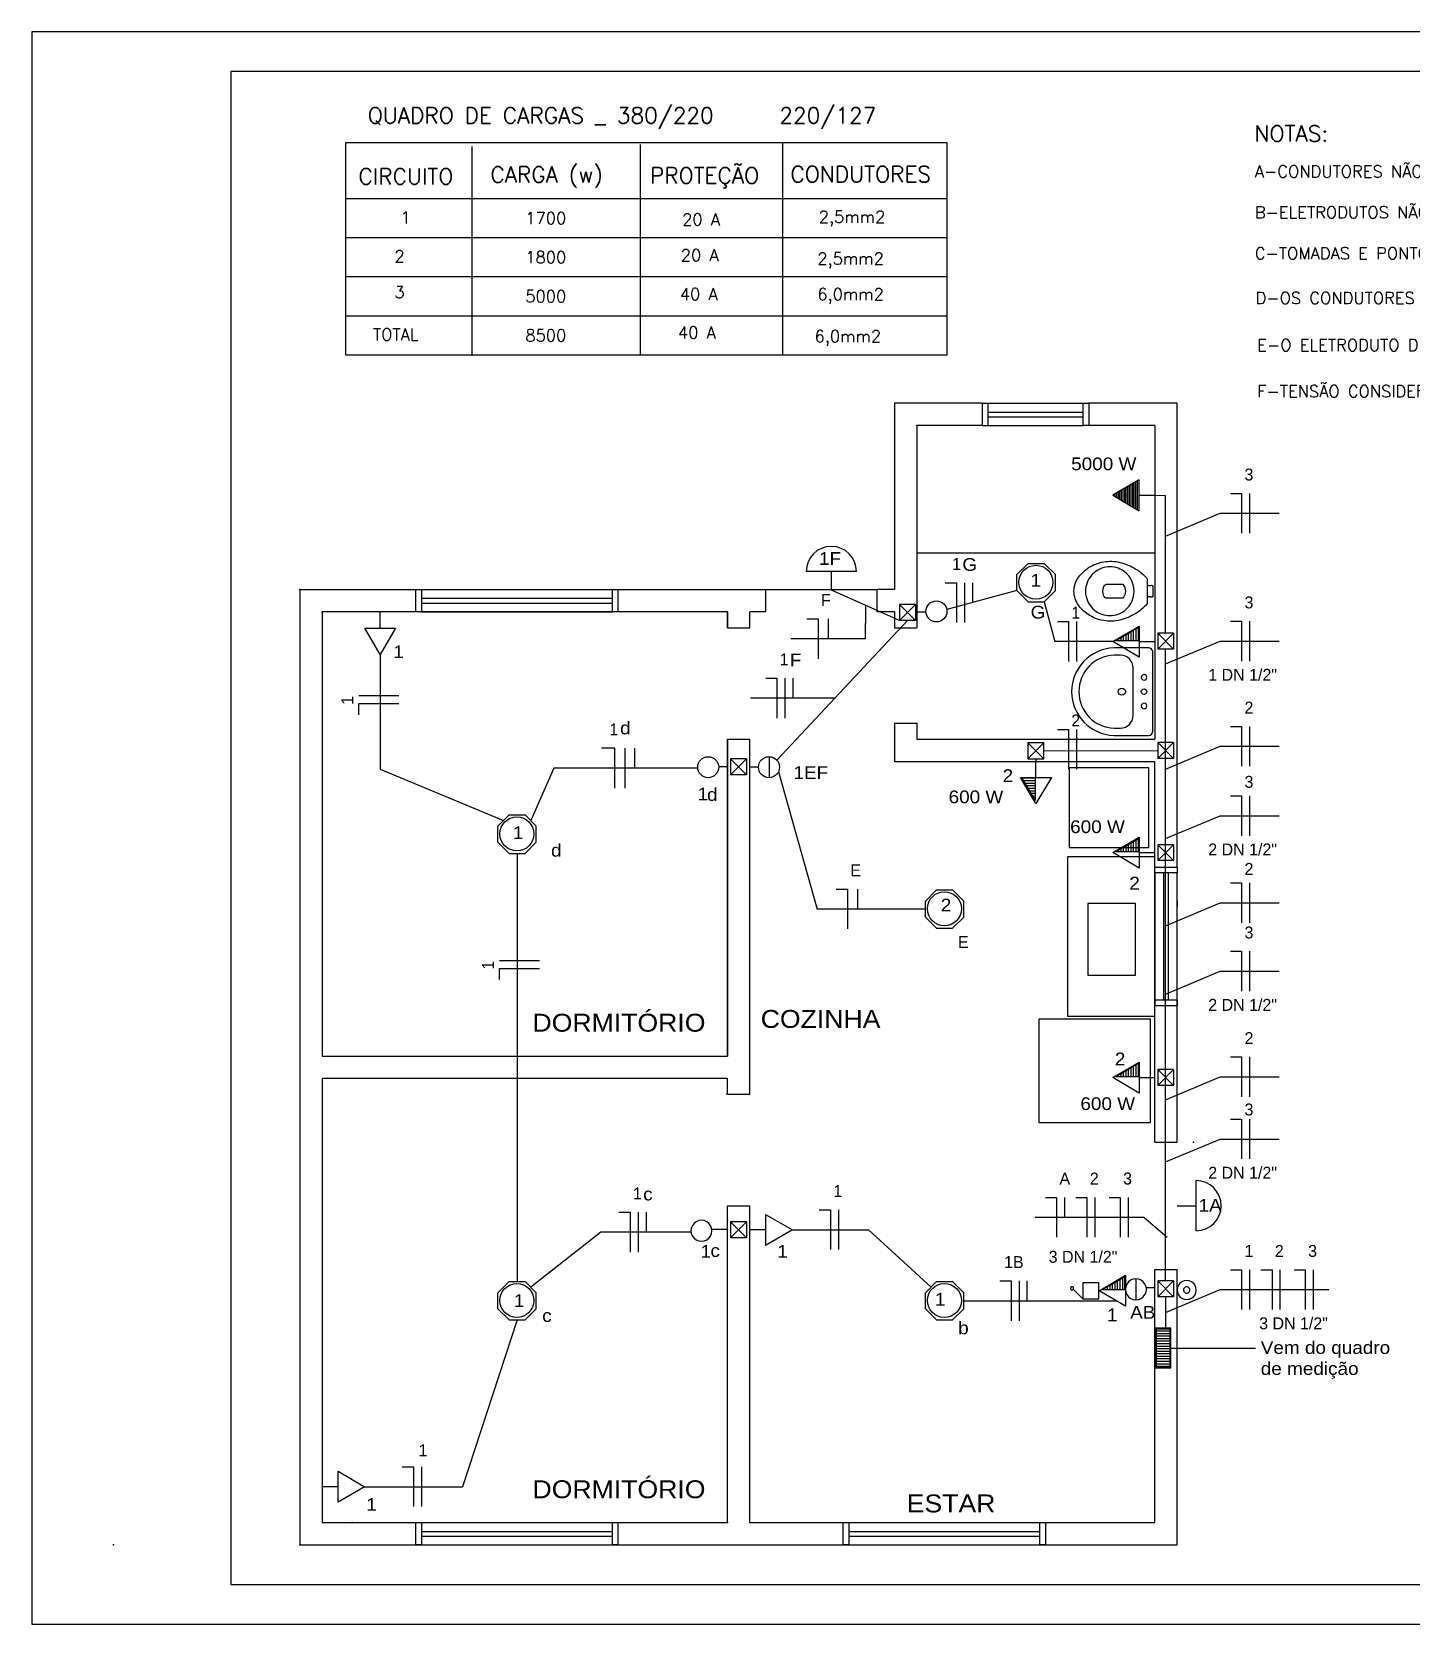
# Model space of a CAD drawing. Extents: x -6702 to 814, y 5971 to 8281.
# Drawn here: x -5130 to -4263, y 5992 to 6992 of the extents above; entities that cross this region are included whole.
import ezdxf

# ---------------------------------------------------------------- set-up
doc = ezdxf.new("R2010")
doc.units = 0
doc.header["$LTSCALE"] = 30
doc.header["$MEASUREMENT"] = 0
doc.linetypes.add('ACAD_ISO03W100', pattern=[30, 12, -18])
doc.linetypes.add('TRACEJAD', pattern=[1, 0.3, -0.4, 0.3])
doc.layers.get('0').update_dxf_attribs({"color": 1, "linetype": 'CONTINUOUS'})
doc.layers.get('DEFPOINTS').update_dxf_attribs({"linetype": 'CONTINUOUS'})
for name, color, linetype in [('ABERTURAS', 1, 'CONTINUOUS'), ('BEIRAL', 7, 'TRACEJAD'), ('COTA', 1, 'CONTINUOUS'), ('ELET', 2, 'CONTINUOUS'), ('ELET_1', 2, 'CONTINUOUS'), ('EQUIP', 7, 'CONTINUOUS'), ('EQUIP_I', 1, 'CONTINUOUS'), ('ESQUADRIA', 2, 'CONTINUOUS'), ('FOLHA', 7, 'CONTINUOUS'), ('HID3', 2, 'CONTINUOUS'), ('LINVISTA', 13, 'CONTINUOUS'), ('PAREDES', 3, 'CONTINUOUS'), ('REDEELETRICA', 1, 'CONTINUOUS'), ('REG60-100', 1, 'CONTINUOUS'), ('TEXTOS', 2, 'CONTINUOUS'), ('UNIDADE', 4, 'CONTINUOUS')]:
    doc.layers.add(name, color=color, linetype=linetype)
doc.styles.add('REGUA80', font='simplex.shx')
doc.styles.add('ROMAN', font='ROMAN')

# ---------------------------------------------------------------- blocks, each defined once
blk = doc.blocks.new('SAL60CS2')
at = {"layer": 'EQUIP', "color": 0, "linetype": 'ByBlock'}
blk.add_lwpolyline([(-27.5, -24.45), (-27.5, -2.6, -0.369445), (-24.9, 0), (0, 0), (24.9, 0, -0.369445), (27.5, -2.6), (27.5, -24.45, -0.40213), (0, -51, -0.40213)], format="xyb", close=True, dxfattribs=at)
at = {"layer": 'EQUIP_I'}
for points in [[(0, -3.75, 1), (0, -7.25, 1)], [(0, -12.4), (14.9, -12.4, -0.410423), (23, -20.29), (23, -24.36, -0.401806), (0, -46.4, -0.401806), (-23, -24.36), (-23, -20.29, -0.410423), (-14.9, -12.4)], [(0, -21.75, 1), (0, -17.25, 1)]]:
    blk.add_lwpolyline(points, format="xyb", close=True, dxfattribs=at)
for centre in [(-9, -5.5), (9, -5.5)]:
    blk.add_circle(centre, 1.75, dxfattribs=at)
blk = doc.blocks.new('SAP7S__2')
at = {"layer": 'EQUIP', "color": 0, "linetype": 'ByBlock'}
blk.add_lwpolyline([(-4.36, -13), (-6.93, -13), (-7.45, -13, 0.207706), (-8.2, -13.3, 0.059368), (-13.2, -19, 0.082654), (-17.8, -29, 0.104255), (-18.65, -39, 0.107708), (-15.25, -49, 0.088187), (-9, -56, 0.163426), (0, -59, 0.163426), (9, -56, 0.088187), (15.25, -49, 0.107708), (18.65, -39, 0.104255), (17.8, -29, 0.082654), (13.2, -19, 0.059368), (8.2, -13.3, 0.207706), (7.45, -13), (6.93, -13), (4.36, -13, -0.380199), (3.6, -12.2), (3.6, -11.1, -0.087349), (3.7, -10.7, 0.172037), (3.7, -9.83, 0.102747), (3.57, -9.63, 0.167994), (3.15, -9.5), (0, -9.5), (-3.15, -9.5, 0.167994), (-3.57, -9.63, 0.102747), (-3.7, -9.83, 0.172037), (-3.7, -10.7, -0.087349), (-3.6, -11.1), (-3.6, -12.2, -0.380199)], format="xyb", close=True, dxfattribs=at)
at = {"layer": 'EQUIP_I'}
blk.add_line((4.36, -13), (-4.36, -13), dxfattribs=at)
for points in [[(0, -21.2, -0.268395), (13.35, -29, -0.179674), (15.1, -39, -0.170707), (10, -48.05, -0.179561), (0, -51.75, -0.179561), (-10, -48.05, -0.170707), (-15.1, -39, -0.179674), (-13.35, -29, -0.268395)], [(-3, -40.25, 0.183333), (3, -40.25, 0.302776), (4.45, -38), (4.45, -28.4, 0.370787), (-4.45, -28.4), (-4.45, -38, 0.302776)]]:
    blk.add_lwpolyline(points, format="xyb", close=True, dxfattribs=at)
blk = doc.blocks.new('A$C375544F6')
at = {"layer": 'ELET', "linetype": 'Continuous', "ltscale": 2.214567}
for p, q in [((0, 9.7), (16.51, 19.4)), ((16.08, 18.44), (1.96, 10.16)), ((16.08, 10.16), (1.96, 10.16)), ((3.38, 10.99), (3.38, 10.16)), ((4.97, 11.92), (4.97, 10.16)), ((6.56, 12.85), (6.56, 10.16)), ((8.14, 13.78), (8.14, 10.16)), ((9.73, 14.71), (9.73, 10.16)), ((11.32, 15.65), (11.32, 10.16)), ((12.91, 16.58), (12.91, 10.16)), ((14.49, 17.51), (14.49, 10.16)), ((15.84, 10.16), (15.84, 10.16)), ((16.08, 10.16), (16.08, 18.44)), ((16.51, 19.4), (16.51, 0)), ((16.51, 0), (0, 9.7))]:
    blk.add_line(p, q, dxfattribs=at)
at = {"layer": 'ELET', "linetype": 'Continuous', "ltscale": 3.937008}
blk.add_line((16.51, 9.7), (26.51, 9.7), dxfattribs=at)
blk = doc.blocks.new('A$C7BC758F0')
at = {"layer": 'ELET', "linetype": 'Continuous', "ltscale": 2.214567}
for p, q in [((0, 9.7), (16.51, 19.4)), ((16.51, 19.4), (16.51, 0)), ((16.51, 0), (0, 9.7))]:
    blk.add_line(p, q, dxfattribs=at)
at = {"layer": 'ELET', "linetype": 'Continuous', "ltscale": 3.937008}
blk.add_line((16.51, 9.7), (26.51, 9.7), dxfattribs=at)

msp = doc.modelspace()

# ---------------------------------------------------------------- linework, layer by layer
at = {"linetype": 'ByBlock', "ltscale": 2}
for p in [(-4961.285, 6641.789), (-4961.285, 6641.789), (-4947.285, 6627.789), (-4947.285, 6627.789), (-4928.593, 6055.789), (-4692.785, 6055.789), (-4678.785, 6055.789), (-5078.346, 6041.789), (-4961.285, 6041.789), (-4961.285, 6041.789)]:
    msp.add_point(p, dxfattribs=at)
at = {"layer": 'ABERTURAS', "ltscale": 2}
msp.add_line((-4692.785, 6324.789), (-4693.585, 6324.789), dxfattribs=at)
at = {"layer": 'BEIRAL', "color": 1, "linetype": 'ACAD_ISO03W100', "ltscale": 2}
for p in [(-4573.774, 6744.789), (-4400.136, 6294.789)]:
    msp.add_point(p, dxfattribs=at)
at = {"layer": 'COTA', "ltscale": 2}
for p, q in [((-4410.285, 6666.539, -52.379), (-4410.285, 6726.538, -52.379)), ((-4885.034, 6055.789), (-4765.036, 6055.789)), ((-4616.534, 6055.789), (-4496.536, 6055.789))]:
    msp.add_line(p, q, dxfattribs=at)
at = {"layer": 'COTA', "linetype": 'ByBlock', "ltscale": 2}
for p, q in [((-4410.285, 6446.29, -59.999), (-4410.285, 6442.79, -59.999)), ((-4410.285, 6383.79, -59.999), (-4410.285, 6380.29, -59.999))]:
    msp.add_line(p, q, dxfattribs=at)
at = {"layer": 'DEFPOINTS', "color": 0, "linetype": 'ByBlock', "ltscale": 2}
for p in [(-4410.285, 6758.789), (-4424.285, 6744.789), (-4424.285, 6744.789), (-4587.774, 6641.789), (-4410.285, 6641.789), (-4692.785, 6627.789), (-4692.785, 6627.789), (-4678.785, 6627.789), (-4678.785, 6627.789), (-4587.774, 6627.789), (-4556.178, 6626.798), (-4424.285, 6547.789), (-4424.285, 6547.789), (-4424.285, 6533.789), (-4424.285, 6533.789), (-4947.285, 6348.789), (-4938.175, 6348.789), (-4928.986, 6348.789), (-4424.285, 6348.789), (-4424.285, 6348.789), (-4947.285, 6334.789), (-4938.175, 6334.789), (-4398.72, 6160.346), (-4398.72, 6160.346), (-4424.285, 6055.789), (-4424.285, 6055.789), (-4410.285, 6041.789), (-4410.285, 6041.789)]:
    msp.add_point(p, dxfattribs=at)
at = {"layer": 'ELET', "linetype": 'Continuous', "ltscale": 2.214567}
for p, q in [((-4434.285, 6710.642), (-4450.791, 6700.942)), ((-4435.285, 6691.83), (-4435.285, 6710.054)), ((-4434.285, 6691.242), (-4434.285, 6710.642)), ((-4450.791, 6700.942), (-4434.285, 6691.242)), ((-4450.285, 6700.644), (-4450.285, 6701.24)), ((-4449.285, 6700.057), (-4449.285, 6701.827)), ((-4448.285, 6699.469), (-4448.285, 6702.415)), ((-4447.285, 6698.882), (-4447.285, 6703.003)), ((-4446.285, 6698.294), (-4446.285, 6703.59)), ((-4445.285, 6697.706), (-4445.285, 6704.178)), ((-4444.285, 6697.119), (-4444.285, 6704.765)), ((-4443.285, 6696.531), (-4443.285, 6705.353)), ((-4442.285, 6695.943), (-4442.285, 6705.941)), ((-4441.285, 6695.356), (-4441.285, 6706.528)), ((-4440.285, 6694.768), (-4440.285, 6707.116)), ((-4439.285, 6694.18), (-4439.285, 6707.704)), ((-4438.285, 6693.593), (-4438.285, 6708.291)), ((-4437.285, 6693.005), (-4437.285, 6708.879)), ((-4436.285, 6692.417), (-4436.285, 6709.467)), ((-4668.98, 6249.313), (-4652.031, 6239.7)), ((-4668.98, 6249.313), (-4668.83, 6229.828)), ((-4652.031, 6239.7), (-4668.83, 6229.828)), ((-4459.256, 6201.44, -357), (-4442.749, 6211.14, -357)), ((-4443.174, 6210.18, -357), (-4457.292, 6201.897, -357)), ((-4443.174, 6201.897, -357), (-4443.174, 6210.18, -357)), ((-4442.749, 6211.14, -357), (-4442.749, 6191.74, -357)), ((-4442.749, 6191.74, -357), (-4459.256, 6201.44, -357)), ((-4443.174, 6201.897, -357), (-4457.292, 6201.897, -357)), ((-4455.874, 6202.729, -357), (-4455.874, 6201.897, -357)), ((-4454.287, 6203.661, -357), (-4454.287, 6201.897, -357)), ((-4452.699, 6204.592, -357), (-4452.699, 6201.897, -357)), ((-4451.112, 6205.523, -357), (-4451.112, 6201.897, -357)), ((-4449.524, 6206.455, -357), (-4449.524, 6201.897, -357)), ((-4447.937, 6207.386, -357), (-4447.937, 6201.897, -357)), ((-4446.349, 6208.317, -357), (-4446.349, 6201.897, -357)), ((-4444.762, 6209.249, -357), (-4444.762, 6201.897, -357)), ((-4443.416, 6201.896, -357), (-4443.416, 6201.895, -357))]:
    msp.add_line(p, q, dxfattribs=at)
at = {"layer": 'ELET', "linetype": 'Continuous', "ltscale": 3.937008}
for p, q in [((-4434.285, 6700.942), (-4424.285, 6700.942)), ((-4376.83, 6702.147, -85), (-4369.83, 6702.147, -85)), ((-4369.83, 6702.147, -85), (-4369.83, 6677.147, -85)), ((-4364.83, 6702.147, -85), (-4364.83, 6677.147, -85)), ((-4555.975, 6646.048), (-4548.975, 6646.048)), ((-4548.975, 6646.048), (-4548.975, 6621.048)), ((-4543.975, 6646.048), (-4543.975, 6621.048)), ((-4538.975, 6646.048), (-4538.975, 6633.548)), ((-4574.632, 6632.326), (-4584.632, 6632.326)), ((-4574.632, 6632.326), (-4584.632, 6622.326)), ((-4584.632, 6632.326), (-4574.632, 6622.326)), ((-4584.632, 6632.326), (-4584.632, 6622.326)), ((-4574.632, 6632.326), (-4574.632, 6622.326)), ((-4642.866, 6623.293), (-4635.867, 6623.293)), ((-4635.867, 6623.293), (-4635.867, 6598.293)), ((-4629.556, 6623.293), (-4629.556, 6610.793)), ((-4574.632, 6622.326), (-4584.632, 6622.326)), ((-4573.774, 6627.789), (-4568.118, 6627.789)), ((-4485.574, 6621.585), (-4478.574, 6621.585)), ((-4478.574, 6621.585), (-4478.574, 6596.585)), ((-4473.574, 6621.585), (-4473.574, 6596.585)), ((-4376.83, 6621.858, -85), (-4369.83, 6621.858, -85)), ((-4369.83, 6621.858, -85), (-4369.83, 6596.858, -85)), ((-4364.83, 6621.858, -85), (-4364.83, 6596.858, -85)), ((-4422.584, 6614.272, -170), (-4412.584, 6604.272, -170)), ((-4412.584, 6614.272, -170), (-4422.584, 6604.272, -170)), ((-4422.584, 6614.272, -170), (-4422.584, 6604.272, -170)), ((-4412.584, 6614.272, -170), (-4422.584, 6614.272, -170)), ((-4412.584, 6614.272, -170), (-4412.584, 6604.272, -170)), ((-4412.584, 6604.272, -170), (-4422.584, 6604.272, -170)), ((-4668.775, 6586.073), (-4661.775, 6586.073)), ((-4661.775, 6586.073), (-4661.775, 6561.073)), ((-4656.775, 6586.073), (-4656.775, 6561.073)), ((-4651.775, 6586.073), (-4651.775, 6573.573)), ((-4924.289, 6575.123), (-4899.289, 6575.123)), ((-4924.289, 6563.123), (-4924.289, 6570.123)), ((-4924.289, 6570.123), (-4899.289, 6570.123)), ((-4485.574, 6553.891), (-4478.574, 6553.891)), ((-4478.574, 6553.891), (-4478.574, 6528.891)), ((-4473.574, 6553.891), (-4473.574, 6528.891)), ((-4376.83, 6555.801, -85), (-4369.83, 6555.801, -85)), ((-4369.83, 6555.801, -85), (-4369.83, 6530.801, -85)), ((-4364.83, 6555.801, -85), (-4364.83, 6530.801, -85)), ((-4763.77, 6542.089), (-4771.861, 6542.089)), ((-4763.77, 6542.089), (-4763.77, 6517.089)), ((-4757.165, 6542.089), (-4757.165, 6517.089)), ((-4751.149, 6542.089), (-4751.149, 6529.589)), ((-4504.029, 6545.536), (-4494.029, 6535.536)), ((-4494.029, 6545.536), (-4504.029, 6535.536)), ((-4494.029, 6545.536), (-4504.029, 6545.536)), ((-4504.029, 6545.536), (-4504.029, 6535.536)), ((-4494.029, 6535.536), (-4494.029, 6545.536)), ((-4422.584, 6545.747, -170), (-4412.584, 6535.747, -170)), ((-4412.584, 6545.747, -170), (-4422.584, 6535.747, -170)), ((-4422.584, 6545.747, -170), (-4422.584, 6535.747, -170)), ((-4412.584, 6545.747, -170), (-4422.584, 6545.747, -170)), ((-4412.584, 6545.747, -170), (-4412.584, 6535.747, -170)), ((-4692.632, 6530.443), (-4698.287, 6530.443)), ((-4690.892, 6535.345), (-4680.892, 6525.345)), ((-4680.892, 6535.345), (-4690.892, 6525.345)), ((-4680.892, 6535.345), (-4690.892, 6535.345)), ((-4690.892, 6535.345), (-4690.892, 6525.345)), ((-4680.892, 6535.345), (-4680.892, 6525.345)), ((-4678.939, 6530.443), (-4673.283, 6530.443)), ((-4666.688, 6536.789), (-4666.688, 6523.589)), ((-4504.029, 6535.536), (-4494.029, 6535.536)), ((-4412.584, 6535.747, -170), (-4422.584, 6535.747, -170)), ((-4680.892, 6525.345), (-4690.892, 6525.345)), ((-4376.83, 6512.176, -85), (-4369.83, 6512.176, -85)), ((-4369.83, 6512.176, -85), (-4369.83, 6487.176, -85)), ((-4364.83, 6512.176, -85), (-4364.83, 6487.176, -85)), ((-4422.584, 6481.491, -170), (-4412.584, 6471.491, -170)), ((-4412.584, 6481.491, -170), (-4422.584, 6471.491, -170)), ((-4422.584, 6481.491, -170), (-4422.584, 6471.491, -170)), ((-4412.584, 6481.491, -170), (-4422.584, 6481.491, -170)), ((-4412.584, 6481.491, -170), (-4412.584, 6471.491, -170)), ((-4412.584, 6471.491, -170), (-4422.584, 6471.491, -170)), ((-4624.482, 6453.6), (-4617.482, 6453.6)), ((-4617.482, 6453.6), (-4617.482, 6428.6)), ((-4611.171, 6453.6), (-4611.171, 6441.1)), ((-4376.83, 6457.483, -85), (-4369.83, 6457.483, -85)), ((-4369.83, 6457.483, -85), (-4369.83, 6432.483, -85)), ((-4364.83, 6457.483, -85), (-4364.83, 6432.483, -85)), ((-4376.83, 6414.575, -85), (-4369.83, 6414.575, -85)), ((-4369.83, 6414.575, -85), (-4369.83, 6389.575, -85)), ((-4364.83, 6414.575, -85), (-4364.83, 6389.575, -85)), ((-4835.926, 6408.771), (-4810.926, 6408.771)), ((-4835.926, 6396.771), (-4835.926, 6403.771)), ((-4835.926, 6403.771), (-4810.926, 6403.771)), ((-4422.584, 6340.321, -170), (-4412.584, 6330.321, -170)), ((-4412.584, 6340.321, -170), (-4422.584, 6330.321, -170)), ((-4422.584, 6340.321, -170), (-4422.584, 6330.321, -170)), ((-4412.584, 6340.321, -170), (-4422.584, 6340.321, -170)), ((-4412.584, 6340.321, -170), (-4412.584, 6330.321, -170)), ((-4376.83, 6348.217, -85), (-4369.83, 6348.217, -85)), ((-4369.83, 6348.217, -85), (-4369.83, 6323.217, -85)), ((-4364.83, 6348.217, -85), (-4364.83, 6323.217, -85)), ((-4412.584, 6330.321, -170), (-4422.584, 6330.321, -170)), ((-4376.83, 6309.156, -85), (-4369.83, 6309.156, -85)), ((-4369.83, 6309.156, -85), (-4369.83, 6284.156, -85)), ((-4364.83, 6309.156, -85), (-4364.83, 6284.156, -85)), ((-4493.05, 6260.043), (-4486.05, 6260.043)), ((-4486.05, 6260.043), (-4486.05, 6235.043)), ((-4481.05, 6260.043), (-4481.05, 6247.543)), ((-4473.987, 6260.043), (-4466.988, 6260.043)), ((-4466.988, 6260.043), (-4466.988, 6235.043)), ((-4461.988, 6260.043), (-4461.988, 6235.043)), ((-4453.08, 6260.043), (-4446.08, 6260.043)), ((-4446.08, 6260.043), (-4446.08, 6235.043)), ((-4441.08, 6260.043), (-4441.08, 6235.043)), ((-4760.931, 6250.674), (-4753.931, 6250.674)), ((-4753.931, 6250.674), (-4753.931, 6225.674)), ((-4748.931, 6250.674), (-4748.931, 6225.674)), ((-4743.931, 6250.674), (-4743.931, 6238.174)), ((-4635.088, 6252.2), (-4628.088, 6252.2)), ((-4628.088, 6252.2), (-4628.088, 6227.2)), ((-4623.088, 6252.2), (-4623.088, 6227.2)), ((-4690.887, 6244.663), (-4680.887, 6234.663)), ((-4680.887, 6244.663), (-4690.887, 6234.663)), ((-4680.887, 6244.663), (-4690.887, 6244.663)), ((-4690.887, 6244.663), (-4690.887, 6234.663)), ((-4680.887, 6244.663), (-4680.887, 6234.663)), ((-4692.632, 6239.882), (-4702.632, 6239.882)), ((-4680.887, 6234.663), (-4690.887, 6234.663)), ((-4668.905, 6239.57), (-4678.905, 6239.57)), ((-4376.83, 6214.575), (-4369.83, 6214.575)), ((-4369.83, 6214.575), (-4369.83, 6189.575)), ((-4364.83, 6214.575), (-4364.83, 6189.575)), ((-4357.767, 6214.575), (-4350.768, 6214.575)), ((-4350.768, 6214.575), (-4350.768, 6189.575)), ((-4345.768, 6214.575), (-4345.768, 6189.575)), ((-4336.86, 6214.575), (-4329.86, 6214.575)), ((-4329.86, 6214.575), (-4329.86, 6189.575)), ((-4324.86, 6214.575), (-4324.86, 6189.575)), ((-4521.665, 6207.6), (-4514.665, 6207.6)), ((-4514.665, 6207.6), (-4514.665, 6182.6)), ((-4509.665, 6207.6), (-4509.665, 6182.6)), ((-4504.665, 6207.6), (-4504.665, 6195.1)), ((-4477.317, 6203.157, -357), (-4477.351, 6202.898, -357)), ((-4477.351, 6202.898, -357), (-4477.317, 6202.639, -357)), ((-4477.217, 6203.398, -357), (-4477.317, 6203.157, -357)), ((-4477.317, 6202.639, -357), (-4477.217, 6202.398, -357)), ((-4477.058, 6203.605, -357), (-4477.217, 6203.398, -357)), ((-4477.217, 6202.398, -357), (-4477.058, 6202.191, -357)), ((-4476.851, 6203.764, -357), (-4477.058, 6203.605, -357)), ((-4477.058, 6202.191, -357), (-4476.851, 6202.032, -357)), ((-4476.61, 6203.864, -357), (-4476.851, 6203.764, -357)), ((-4476.851, 6202.032, -357), (-4476.61, 6201.932, -357)), ((-4476.351, 6203.898, -357), (-4476.61, 6203.864, -357)), ((-4476.61, 6201.932, -357), (-4476.351, 6201.898, -357)), ((-4476.092, 6203.864, -357), (-4476.351, 6203.898, -357)), ((-4476.351, 6201.898, -357), (-4476.092, 6201.932, -357)), ((-4475.851, 6203.764, -357), (-4476.092, 6203.864, -357)), ((-4476.092, 6201.932, -357), (-4475.851, 6202.032, -357)), ((-4475.644, 6203.605, -357), (-4475.851, 6203.764, -357)), ((-4475.851, 6202.032, -357), (-4475.644, 6202.191, -357)), ((-4469.675, 6196.347, -357), (-4475.676, 6202.348, -357)), ((-4475.485, 6203.398, -357), (-4475.644, 6203.605, -357)), ((-4475.644, 6202.191, -357), (-4475.485, 6202.398, -357)), ((-4475.385, 6203.157, -357), (-4475.485, 6203.398, -357)), ((-4475.485, 6202.398, -357), (-4475.385, 6202.639, -357)), ((-4475.351, 6202.898, -357), (-4475.385, 6203.157, -357)), ((-4475.385, 6202.639, -357), (-4475.351, 6202.898, -357)), ((-4459.624, 6206.31, -357), (-4469.624, 6206.31, -357)), ((-4469.624, 6206.31, -357), (-4469.624, 6196.31, -357)), ((-4459.624, 6196.31, -357), (-4459.624, 6206.31, -357)), ((-4436.262, 6208.894, -357), (-4436.262, 6195.694, -357)), ((-4424.285, 6203.148, -357), (-4429.775, 6203.148, -357)), ((-4412.584, 6207.541, -170), (-4422.584, 6207.541, -170)), ((-4422.584, 6207.541, -170), (-4422.584, 6197.541, -170)), ((-4412.584, 6207.541, -170), (-4422.584, 6197.541, -170)), ((-4422.584, 6207.541, -170), (-4412.584, 6197.541, -170)), ((-4412.584, 6207.541, -170), (-4412.584, 6197.541, -170)), ((-4410.128, 6203.408, -170), (-4410.333, 6201.855, -170)), ((-4410.333, 6201.855, -170), (-4410.128, 6200.302, -170)), ((-4409.529, 6204.855, -170), (-4410.128, 6203.408, -170)), ((-4410.128, 6200.302, -170), (-4409.529, 6198.855, -170)), ((-4408.575, 6206.098, -170), (-4409.529, 6204.855, -170)), ((-4407.333, 6207.051, -170), (-4408.575, 6206.098, -170)), ((-4405.886, 6207.651, -170), (-4407.333, 6207.051, -170)), ((-4406.265, 6202.373, -170), (-4406.332, 6201.855, -170)), ((-4406.332, 6201.855, -170), (-4406.265, 6201.338, -170)), ((-4406.064, 6202.855, -170), (-4406.265, 6202.373, -170)), ((-4406.265, 6201.338, -170), (-4406.064, 6200.855, -170)), ((-4405.747, 6203.269, -170), (-4406.064, 6202.855, -170)), ((-4406.064, 6200.855, -170), (-4405.747, 6200.441, -170)), ((-4404.332, 6207.855, -170), (-4405.886, 6207.651, -170)), ((-4405.333, 6203.587, -170), (-4405.747, 6203.269, -170)), ((-4405.747, 6200.441, -170), (-4405.333, 6200.123, -170)), ((-4404.85, 6203.787, -170), (-4405.333, 6203.587, -170)), ((-4405.333, 6200.123, -170), (-4404.85, 6199.923, -170)), ((-4404.332, 6203.855, -170), (-4404.85, 6203.787, -170)), ((-4404.85, 6199.923, -170), (-4404.332, 6199.855, -170)), ((-4402.78, 6207.651, -170), (-4404.332, 6207.855, -170)), ((-4403.815, 6203.787, -170), (-4404.332, 6203.855, -170)), ((-4404.332, 6199.855, -170), (-4403.815, 6199.923, -170)), ((-4403.333, 6203.587, -170), (-4403.815, 6203.787, -170)), ((-4403.815, 6199.923, -170), (-4403.333, 6200.123, -170)), ((-4402.919, 6203.269, -170), (-4403.333, 6203.587, -170)), ((-4403.333, 6200.123, -170), (-4402.919, 6200.441, -170)), ((-4402.601, 6202.855, -170), (-4402.919, 6203.269, -170)), ((-4402.919, 6200.441, -170), (-4402.601, 6200.855, -170)), ((-4401.333, 6207.051, -170), (-4402.78, 6207.651, -170)), ((-4402.401, 6202.373, -170), (-4402.601, 6202.855, -170)), ((-4402.601, 6200.855, -170), (-4402.401, 6201.338, -170)), ((-4402.333, 6201.855, -170), (-4402.401, 6202.373, -170)), ((-4402.401, 6201.338, -170), (-4402.333, 6201.855, -170)), ((-4400.09, 6206.098, -170), (-4401.333, 6207.051, -170)), ((-4399.136, 6204.855, -170), (-4400.09, 6206.098, -170)), ((-4398.537, 6203.408, -170), (-4399.136, 6204.855, -170)), ((-4399.136, 6198.855, -170), (-4398.537, 6200.302, -170)), ((-4398.333, 6201.855, -170), (-4398.537, 6203.408, -170)), ((-4398.537, 6200.302, -170), (-4398.333, 6201.855, -170)), ((-4469.624, 6196.31, -357), (-4459.624, 6196.31, -357)), ((-4412.584, 6197.541, -170), (-4422.584, 6197.541, -170)), ((-4409.529, 6198.855, -170), (-4408.575, 6197.612, -170)), ((-4408.575, 6197.612, -170), (-4407.333, 6196.659, -170)), ((-4407.333, 6196.659, -170), (-4405.886, 6196.06, -170)), ((-4405.886, 6196.06, -170), (-4404.332, 6195.855, -170)), ((-4404.332, 6195.855, -170), (-4402.78, 6196.06, -170)), ((-4402.78, 6196.06, -170), (-4401.333, 6196.659, -170)), ((-4401.333, 6196.659, -170), (-4400.09, 6197.612, -170)), ((-4400.09, 6197.612, -170), (-4399.136, 6198.855, -170)), ((-4424.285, 6177.922), (-4424.285, 6152.922)), ((-4414.285, 6177.922), (-4424.285, 6177.922)), ((-4423.585, 6177.222), (-4423.585, 6153.537)), ((-4414.833, 6177.222), (-4423.585, 6177.222)), ((-4414.833, 6153.537), (-4414.833, 6177.222)), ((-4414.285, 6152.922), (-4414.285, 6177.922)), ((-4424.285, 6152.922), (-4414.285, 6152.922)), ((-4423.585, 6153.537), (-4414.833, 6153.537)), ((-4896.994, 6090.848), (-4889.994, 6090.848)), ((-4889.994, 6090.848), (-4889.994, 6065.848)), ((-4884.994, 6090.848), (-4884.994, 6065.848))]:
    msp.add_line(p, q, dxfattribs=at)
at = {"layer": 'ELET', "linetype": 'Continuous', "ltscale": 39.370079}
for p, q in [((-4611.803, 6653.121), (-4643.28, 6653.121)), ((-4503.899, 6658.171), (-4510.971, 6651.1)), ((-4510.971, 6641.1), (-4510.971, 6651.1)), ((-4503.899, 6658.171), (-4493.899, 6658.171)), ((-4493.899, 6658.171), (-4486.828, 6651.1)), ((-4486.828, 6641.1), (-4486.828, 6651.1)), ((-4503.899, 6634.028), (-4510.971, 6641.1)), ((-4493.899, 6634.028), (-4486.828, 6641.1)), ((-4503.899, 6634.029), (-4493.899, 6634.029)), ((-4829.905, 6500.171), (-4836.976, 6493.1)), ((-4829.905, 6500.171), (-4819.905, 6500.171)), ((-4819.905, 6500.171), (-4812.834, 6493.1)), ((-4836.976, 6483.1), (-4836.976, 6493.1)), ((-4812.834, 6483.1), (-4812.834, 6493.1)), ((-4829.905, 6476.028), (-4836.976, 6483.1)), ((-4819.905, 6476.028), (-4812.834, 6483.1)), ((-4829.905, 6476.029), (-4819.905, 6476.029)), ((-4561.405, 6453.171), (-4568.476, 6446.1)), ((-4561.405, 6453.171), (-4551.405, 6453.171)), ((-4551.405, 6453.171), (-4544.334, 6446.1)), ((-4568.476, 6436.1), (-4568.476, 6446.1)), ((-4544.334, 6436.1), (-4544.334, 6446.1)), ((-4561.405, 6429.028), (-4568.476, 6436.1)), ((-4551.405, 6429.028), (-4544.334, 6436.1)), ((-4561.405, 6429.029), (-4551.405, 6429.029)), ((-4398.434, 6239.05), (-4398.434, 6270.527)), ((-4829.905, 6207.171), (-4836.976, 6200.1)), ((-4836.976, 6190.1), (-4836.976, 6200.1)), ((-4829.905, 6207.171), (-4819.905, 6207.171)), ((-4819.905, 6207.171), (-4812.834, 6200.1)), ((-4812.834, 6190.1), (-4812.834, 6200.1)), ((-4561.405, 6207.171), (-4568.476, 6200.1)), ((-4568.476, 6190.1), (-4568.476, 6200.1)), ((-4561.405, 6207.171), (-4551.405, 6207.171)), ((-4551.405, 6207.171), (-4544.334, 6200.1)), ((-4544.334, 6190.1), (-4544.334, 6200.1)), ((-4829.905, 6183.028), (-4836.976, 6190.1)), ((-4819.905, 6183.028), (-4812.834, 6190.1)), ((-4561.405, 6183.028), (-4568.476, 6190.1)), ((-4551.405, 6183.028), (-4544.334, 6190.1)), ((-4829.905, 6183.029), (-4819.905, 6183.029)), ((-4561.405, 6183.029), (-4551.405, 6183.029))]:
    msp.add_line(p, q, dxfattribs=at)
at = {"layer": 'ELET', "linetype": 'Continuous', "ltscale": 4.330709}
for p, q in [((-4715.494, 6240.736), (-4715.719, 6239.028)), ((-4714.835, 6242.328), (-4715.494, 6240.736)), ((-4713.786, 6243.695), (-4714.835, 6242.328)), ((-4712.418, 6244.744), (-4713.786, 6243.695)), ((-4710.827, 6245.403), (-4712.418, 6244.744)), ((-4709.119, 6245.628), (-4710.827, 6245.403)), ((-4707.41, 6245.403), (-4709.119, 6245.628)), ((-4705.819, 6244.744), (-4707.41, 6245.403)), ((-4704.452, 6243.695), (-4705.819, 6244.744)), ((-4703.403, 6242.328), (-4704.452, 6243.695)), ((-4702.744, 6240.736), (-4703.403, 6242.328)), ((-4702.519, 6239.028), (-4702.744, 6240.736)), ((-4715.719, 6239.028), (-4715.494, 6237.32)), ((-4715.494, 6237.32), (-4714.835, 6235.728)), ((-4714.835, 6235.728), (-4713.786, 6234.362)), ((-4713.832, 6234.365), (-4713.832, 6234.409)), ((-4713.786, 6234.362), (-4712.418, 6233.313)), ((-4712.418, 6233.313), (-4710.827, 6232.653)), ((-4710.827, 6232.653), (-4709.119, 6232.428)), ((-4709.119, 6232.428), (-4707.41, 6232.653)), ((-4707.41, 6232.653), (-4705.819, 6233.313)), ((-4705.819, 6233.313), (-4704.452, 6234.362)), ((-4704.452, 6234.362), (-4703.403, 6235.728)), ((-4703.403, 6235.728), (-4702.744, 6237.32)), ((-4702.744, 6237.32), (-4702.519, 6239.028)), ((-4442.637, 6204.002, -357), (-4442.862, 6202.294, -357)), ((-4442.862, 6202.294, -357), (-4442.637, 6200.586, -357)), ((-4441.978, 6205.594, -357), (-4442.637, 6204.002, -357)), ((-4442.637, 6200.586, -357), (-4441.978, 6198.994, -357)), ((-4440.929, 6206.961, -357), (-4441.978, 6205.594, -357)), ((-4439.562, 6208.01, -357), (-4440.929, 6206.961, -357)), ((-4437.97, 6208.669, -357), (-4439.562, 6208.01, -357)), ((-4436.262, 6208.894, -357), (-4437.97, 6208.669, -357)), ((-4434.554, 6208.669, -357), (-4436.262, 6208.894, -357)), ((-4432.962, 6208.01, -357), (-4434.554, 6208.669, -357)), ((-4431.595, 6206.961, -357), (-4432.962, 6208.01, -357)), ((-4430.546, 6205.594, -357), (-4431.595, 6206.961, -357)), ((-4429.887, 6204.002, -357), (-4430.546, 6205.594, -357)), ((-4430.546, 6198.994, -357), (-4429.887, 6200.586, -357)), ((-4429.662, 6202.294, -357), (-4429.887, 6204.002, -357)), ((-4429.887, 6200.586, -357), (-4429.662, 6202.294, -357)), ((-4441.978, 6198.994, -357), (-4440.929, 6197.627, -357)), ((-4440.975, 6197.631, -357), (-4440.975, 6197.674, -357)), ((-4440.929, 6197.627, -357), (-4439.562, 6196.578, -357)), ((-4439.562, 6196.578, -357), (-4437.97, 6195.919, -357)), ((-4437.97, 6195.919, -357), (-4436.262, 6195.694, -357)), ((-4436.262, 6195.694, -357), (-4434.554, 6195.919, -357)), ((-4434.554, 6195.919, -357), (-4432.962, 6196.578, -357)), ((-4432.962, 6196.578, -357), (-4431.595, 6197.627, -357)), ((-4431.595, 6197.627, -357), (-4430.546, 6198.994, -357))]:
    msp.add_line(p, q, dxfattribs=at)
at = {"layer": 'ELET', "linetype": 'Continuous', "ltscale": 7.874016}
for p, q in [((-4423.585, 6176.206), (-4414.833, 6176.206)), ((-4423.585, 6174.618), (-4414.833, 6174.618)), ((-4423.585, 6173.031), (-4414.833, 6173.031)), ((-4423.585, 6171.443), (-4414.833, 6171.443)), ((-4423.585, 6169.856), (-4414.833, 6169.856)), ((-4423.585, 6168.269), (-4414.833, 6168.269)), ((-4423.585, 6166.681), (-4414.833, 6166.681)), ((-4423.585, 6165.094), (-4414.833, 6165.094)), ((-4423.585, 6163.506), (-4414.833, 6163.506)), ((-4423.585, 6161.919), (-4414.833, 6161.919)), ((-4423.585, 6160.331), (-4414.833, 6160.331)), ((-4423.585, 6158.744), (-4414.833, 6158.744)), ((-4423.585, 6157.156), (-4414.833, 6157.156)), ((-4423.585, 6155.569), (-4414.833, 6155.569)), ((-4423.585, 6153.981), (-4414.833, 6153.981))]:
    msp.add_line(p, q, dxfattribs=at)
at = {"layer": 'ELET', "linetype": 'Continuous', "ltscale": 5.11811}
for centre in [(-4499.029, 6646.289), (-4825.035, 6488.289), (-4556.535, 6441.289), (-4825.035, 6195.289), (-4556.535, 6195.289)]:
    msp.add_circle(centre, 10.673, dxfattribs=at)
at = {"layer": 'ELET', "linetype": 'Continuous', "ltscale": 3.937008}
for centre in [(-4561.523, 6628.043), (-4704.882, 6530.189), (-4666.688, 6530.189)]:
    msp.add_circle(centre, 6.6, dxfattribs=at)
at = {"layer": 'ELET', "linetype": 'Continuous', "ltscale": 39.370079}
for centre, start, end in [((-4627.542, 6653.121), 0, 180), ((-4398.434, 6254.789), 270, 90)]:
    msp.add_arc(centre, 15.739, start, end, dxfattribs=at)
at = {"layer": 'ELET_1', "linetype": 'TRACEJAD', "ltscale": 3.937008}
for p, q in [((-4627.542, 6641.269), (-4627.542, 6653.121)), ((-4410.285, 6254.789), (-4398.434, 6254.789))]:
    msp.add_line(p, q, dxfattribs=at)
at = {"layer": 'EQUIP', "color": 0, "linetype": 'ByBlock'}
msp.add_line((-4573.774, 6664.789), (-4424.285, 6664.789), dxfattribs=at)
at = {"layer": 'EQUIP_I'}
for points in [[(-4478.221, 6529.855), (-4478.221, 6479.855), (-4428.221, 6479.855), (-4428.221, 6529.855)], [(-4479.285, 6373.789), (-4424.285, 6373.789), (-4424.285, 6473.789), (-4479.285, 6473.789)], [(-4466.489, 6399.514), (-4436.489, 6399.514), (-4436.489, 6444.514), (-4466.489, 6444.514)], [(-4497.17, 6371.997), (-4497.17, 6306.997), (-4427.17, 6306.997), (-4427.17, 6371.997)]]:
    msp.add_lwpolyline(points, close=True, dxfattribs=at)
at = {"layer": 'ESQUADRIA'}
for p, q in [((-4532.784, 6758.789, -112.379), (-4469.285, 6758.789, -112.379)), ((-4529.284, 6758.789, 52.379), (-4529.284, 6744.789, 52.379)), ((-4529.284, 6753.188), (-4469.285, 6753.188)), ((-4529.284, 6750.188), (-4469.285, 6750.188)), ((-4532.784, 6744.789), (-4469.285, 6744.789)), ((-4885.034, 6636.289, 67.619), (-4765.036, 6636.289, 67.619)), ((-4885.034, 6633.289, 67.619), (-4765.036, 6633.288, 67.619)), ((-4424.285, 6383.79), (-4424.285, 6463.789)), ((-4418.785, 6383.79), (-4418.785, 6463.789)), ((-4415.785, 6383.79), (-4415.785, 6463.789)), ((-4410.285, 6383.79), (-4410.285, 6463.789)), ((-4885.034, 6050.289, 112.379), (-4765.036, 6050.289, 112.379)), ((-4616.534, 6050.289, 112.379), (-4496.536, 6050.289, 112.379)), ((-4885.034, 6047.289, 112.379), (-4765.036, 6047.289, 112.379)), ((-4616.534, 6047.289, 112.379), (-4496.536, 6047.289, 112.379))]:
    msp.add_line(p, q, dxfattribs=at)
at = {"layer": 'ESQUADRIA', "flags": 128}
for points, elevation in [([(-4465.785, 6744.789), (-4469.285, 6744.789), (-4469.285, 6758.789), (-4465.785, 6758.789)], -112.379), ([(-4888.534, 6641.789), (-4885.034, 6641.789), (-4885.034, 6627.789), (-4888.534, 6627.789), (-4888.534, 6641.789)], -44.759), ([(-4761.536, 6055.789), (-4761.536, 6041.789), (-4765.036, 6041.789), (-4765.036, 6055.789), (-4761.536, 6055.789)], 44.759), ([(-4493.036, 6055.789), (-4493.036, 6041.789), (-4496.536, 6041.789), (-4496.536, 6055.789), (-4493.036, 6055.789)], 44.759)]:
    msp.add_lwpolyline(points, dxfattribs=dict(at, elevation=elevation))
for points in [[(-4761.536, 6641.789), (-4761.536, 6627.789), (-4765.036, 6627.789), (-4765.036, 6641.789), (-4761.536, 6641.789)], [(-4410.285, 6467.289), (-4410.285, 6463.789), (-4424.285, 6463.789), (-4424.285, 6467.289)], [(-4410.285, 6380.29), (-4410.285, 6383.79), (-4424.285, 6383.79), (-4424.285, 6380.29)], [(-4888.534, 6055.789), (-4885.034, 6055.789), (-4885.034, 6041.789), (-4888.534, 6041.789), (-4888.534, 6055.789)], [(-4620.034, 6055.789), (-4616.534, 6055.789), (-4616.534, 6041.789), (-4620.034, 6041.789), (-4620.034, 6055.789)]]:
    msp.add_lwpolyline(points, dxfattribs=at)
at = {"layer": 'FOLHA', "color": 1}
for p, q in [((-5129.682, 6991.993), (-5129.682, 5992.008)), ((-3761.021, 6991.993), (-5129.682, 6991.993)), ((-5129.682, 5992.008), (-3761.021, 5992.008))]:
    msp.add_line(p, q, dxfattribs=at)
at = {"layer": 'FOLHA'}
for p, q in [((-5004.682, 6966.993), (-5004.682, 6017.008)), ((-3786.021, 6966.993), (-5004.682, 6966.993)), ((-5004.682, 6017.008), (-3786.021, 6017.008))]:
    msp.add_line(p, q, dxfattribs=at)
at = {"layer": 'HID3'}
msp.add_line((-4414.285, 6165.422), (-4361.036, 6165.422), dxfattribs=at)
at = {"layer": 'LINVISTA', "color": 7, "linetype": 'Continuous', "ltscale": 3.937008}
for p, q in [((-4932.75, 6922.369), (-4932.75, 6789.185)), ((-4554.795, 6922.369), (-4932.75, 6922.369)), ((-4853.338, 6920.02), (-4853.338, 6789.185)), ((-4747.524, 6921.194), (-4747.524, 6789.185)), ((-4657.987, 6789.185), (-4657.987, 6922.369)), ((-4554.795, 6789.185), (-4554.795, 6922.369)), ((-4932.75, 6887.369), (-4554.795, 6887.369)), ((-4932.75, 6862.823), (-4554.795, 6862.823)), ((-4932.75, 6838.277), (-4554.795, 6838.277)), ((-4932.75, 6813.731), (-4554.795, 6813.731)), ((-4932.75, 6789.185), (-4554.795, 6789.185))]:
    msp.add_line(p, q, dxfattribs=at)
at = {"layer": 'LINVISTA'}
for p, q in [((-4885.034, 6641.789, -44.759), (-4765.036, 6641.789)), ((-4885.034, 6627.789), (-4765.036, 6627.789)), ((-4424.285, 6463.789), (-4424.285, 6383.79)), ((-4885.034, 6041.789, 44.759), (-4765.036, 6041.789, 44.759)), ((-4616.534, 6041.789, 44.759), (-4496.536, 6041.789, 44.759))]:
    msp.add_line(p, q, dxfattribs=at)
at = {"layer": 'PAREDES'}
for p, q in [((-4587.774, 6758.789), (-4587.774, 6641.789)), ((-4532.784, 6758.789), (-4587.774, 6758.789)), ((-4532.784, 6758.789, 52.379), (-4532.784, 6744.789, 52.379)), ((-4410.285, 6758.789), (-4465.785, 6758.789)), ((-4465.785, 6758.789, 52.379), (-4465.785, 6744.789, 52.379)), ((-4410.285, 6467.289), (-4410.285, 6758.789)), ((-4573.774, 6744.789), (-4573.774, 6617.789)), ((-4532.784, 6744.789), (-4573.774, 6744.789)), ((-4424.285, 6744.789), (-4465.785, 6744.789)), ((-4424.285, 6744.789), (-4424.285, 6547.789)), ((-4961.285, 6641.789), (-4961.285, 6041.789)), ((-4961.285, 6641.789), (-4888.534, 6641.789, -44.759)), ((-4761.536, 6641.789), (-4668.785, 6641.789)), ((-4668.785, 6627.789), (-4668.785, 6641.789)), ((-4598.785, 6627.789), (-4598.785, 6641.789)), ((-4587.774, 6641.789), (-4598.785, 6641.789)), ((-4692.785, 6617.789), (-4692.785, 6627.789)), ((-4692.785, 6627.789), (-4692.785, 6617.789)), ((-4678.785, 6617.789), (-4678.785, 6627.789)), ((-4668.785, 6627.789), (-4678.785, 6627.789)), ((-4587.774, 6627.789), (-4598.785, 6627.789)), ((-4587.774, 6627.789), (-4587.774, 6617.789)), ((-4692.785, 6617.789), (-4678.785, 6617.789)), ((-4587.774, 6617.789), (-4573.774, 6617.789)), ((-4587.774, 6557.789), (-4573.774, 6557.789)), ((-4587.774, 6557.789), (-4587.774, 6533.789)), ((-4573.774, 6557.789), (-4573.774, 6547.789)), ((-4692.785, 6547.789), (-4678.785, 6547.789)), ((-4692.785, 6348.789), (-4692.785, 6547.789)), ((-4692.785, 6547.789), (-4692.785, 6348.789)), ((-4678.785, 6324.789), (-4678.785, 6547.789)), ((-4573.774, 6547.789), (-4424.285, 6547.789)), ((-4587.774, 6533.789), (-4424.285, 6533.789)), ((-4424.285, 6467.289), (-4424.285, 6533.789)), ((-4410.285, 6467.289), (-4424.285, 6467.289)), ((-4424.285, 6294.789), (-4424.285, 6380.29)), ((-4410.285, 6380.29), (-4424.285, 6380.29)), ((-4410.285, 6294.789), (-4410.285, 6380.29)), ((-4947.285, 6348.789), (-4692.785, 6348.789)), ((-4947.285, 6334.789), (-4692.785, 6334.789)), ((-4947.285, 6334.789), (-4947.285, 6055.789)), ((-4692.785, 6324.789), (-4692.785, 6334.789)), ((-4692.785, 6324.789), (-4678.785, 6324.789)), ((-4692.785, 6324.789), (-4678.785, 6324.789)), ((-4424.285, 6294.789), (-4410.285, 6294.789)), ((-4692.785, 6254.789), (-4678.785, 6254.789)), ((-4692.785, 6055.789), (-4692.785, 6254.789)), ((-4678.785, 6055.789), (-4678.785, 6254.789)), ((-4424.285, 6055.789), (-4424.285, 6214.789)), ((-4424.285, 6214.789), (-4410.285, 6214.789)), ((-4410.285, 6041.789), (-4410.285, 6214.789)), ((-4947.285, 6055.789), (-4692.785, 6055.789)), ((-4678.785, 6055.789), (-4424.285, 6055.789)), ((-4961.285, 6041.789), (-4410.285, 6041.789))]:
    msp.add_line(p, q, dxfattribs=at)
msp.add_lwpolyline([(-4692.785, 6627.789), (-4947.285, 6627.789), (-4947.285, 6348.789)], dxfattribs=at)
at = {"layer": 'REDEELETRICA'}
for p, q in [((-4417.584, 6675.303, -170), (-4383.368, 6689.647, -85)), ((-4383.368, 6689.647, -85), (-4346.292, 6689.647, -85)), ((-4668.785, 6641.789), (-4598.785, 6641.789)), ((-4584.632, 6622.326), (-4627.542, 6641.269)), ((-4510.971, 6641.1), (-4555.029, 6629.219)), ((-4606.087, 6631.798), (-4606.087, 6620.409)), ((-4493.899, 6634.028), (-4487.25, 6609.085)), ((-4579.632, 6622.326), (-4661.754, 6534.572)), ((-4606.087, 6610.793), (-4606.087, 6620.409)), ((-4606.087, 6610.793), (-4653.025, 6610.793)), ((-4910.809, 6600.672, -170), (-4910.809, 6529.041, -170)), ((-4450.791, 6609.085), (-4487.25, 6609.085)), ((-4417.584, 6595.013, -170), (-4383.368, 6609.358, -85)), ((-4383.368, 6609.358, -85), (-4346.292, 6609.358, -85)), ((-4625.256, 6573.573), (-4678.295, 6573.573)), ((-4499.029, 6545.66), (-4499.029, 6545.536)), ((-4417.584, 6528.957, -170), (-4383.368, 6543.301, -85)), ((-4383.368, 6543.301, -85), (-4346.292, 6543.301, -85)), ((-4499.029, 6535.536), (-4499.029, 6533.789)), ((-4910.809, 6529.041, -170), (-4833.441, 6496.635)), ((-4801.821, 6529.589), (-4816.37, 6496.635)), ((-4711.454, 6529.589), (-4801.821, 6529.589)), ((-4660.753, 6527.303), (-4636.487, 6441.1)), ((-4417.584, 6485.332, -170), (-4383.368, 6499.676, -85)), ((-4383.368, 6499.676, -85), (-4346.292, 6499.676, -85)), ((-4824.905, 6476.029), (-4824.905, 6207.171)), ((-4568.476, 6441.1), (-4636.487, 6441.1)), ((-4417.584, 6430.638, -170), (-4383.368, 6444.983, -85)), ((-4383.368, 6444.983, -85), (-4346.292, 6444.983, -85)), ((-4417.584, 6387.731, -170), (-4383.368, 6402.075, -85)), ((-4383.368, 6402.075, -85), (-4346.292, 6402.075, -85)), ((-4417.584, 6321.372, -170), (-4383.368, 6335.717, -85)), ((-4383.368, 6335.717, -85), (-4346.292, 6335.717, -85)), ((-4417.584, 6282.312, -170), (-4383.368, 6296.656, -85)), ((-4383.368, 6296.656, -85), (-4346.292, 6296.656, -85)), ((-4499.588, 6247.543), (-4462.512, 6247.543)), ((-4462.512, 6247.543), (-4431.377, 6247.543)), ((-4431.377, 6247.543), (-4416.619, 6235.132)), ((-4772.256, 6238.174), (-4816.37, 6203.635)), ((-4715.606, 6238.174), (-4772.256, 6238.174)), ((-4652.031, 6239.7), (-4604.145, 6239.7)), ((-4604.145, 6239.7), (-4564.941, 6203.635)), ((-4417.584, 6187.731, -85), (-4383.368, 6202.075)), ((-4383.368, 6202.075), (-4346.292, 6202.075)), ((-4346.292, 6202.075), (-4315.157, 6202.075)), ((-4544.334, 6195.1), (-4448.673, 6195.1)), ((-4824.905, 6183.029), (-4859.209, 6078.348)), ((-4920.779, 6078.348), (-4859.209, 6078.348))]:
    msp.add_line(p, q, dxfattribs=at)
at = {"layer": 'UNIDADE', "linetype": 'ACAD_ISO03W100', "ltscale": 2}
for p, q in [((-4424.285, 6700.942), (-4417.584, 6700.884)), ((-4417.584, 6614.272, -170), (-4417.584, 6700.884, -170)), ((-4417.584, 6207.541, -170), (-4417.584, 6604.272, -170)), ((-4494.029, 6540.536), (-4422.584, 6540.747, -170)), ((-4417.584, 6197.541, -170), (-4417.584, 6177.922))]:
    msp.add_line(p, q, dxfattribs=at)

# ---------------------------------------------------------------- block references
at = {"layer": 'EQUIP', "xscale": -1, "rotation": 270}
for name, p in [('SAP7S__2', (-4416.141, 6640.696)), ('SAL60CS2', (-4425.635, 6577.626))]:
    msp.add_blockref(name, p, dxfattribs=at)
at = {"layer": 'UNIDADE', "ltscale": 2}
for name, p, rotation in [('A$C7BC758F0', (-4901.239, 6601.04, -170), 90), ('A$C375544F6', (-4489.362, 6507.282), 90), ('A$C7BC758F0', (-4920.779, 6088.048), 180)]:
    msp.add_blockref(name, p, dxfattribs=dict(at, rotation=rotation))
for p in [(-4450.791, 6599.385), (-4450.791, 6466.856), (-4450.791, 6325.56)]:
    msp.add_blockref('A$C375544F6', p, dxfattribs=at)

# ---------------------------------------------------------------- texts
at = {"layer": 'REG60-100', "style": 'REGUA80'}
for s, height, p in [('QUADRO DE CARGAS _ 380/220   220/127', 10, (-4918.707, 6934.488)), ('A-CONDUTORES NÃO COTADOS SÃO 2,5mm2', 7.5, (-4361.578, 6900.592, -170)), ('CIRCUITO', 10, (-4924.512, 6896.179)), ('CARGA (w)', 10, (-4841.665, 6897.353)), ('PROTEÇÃO', 10, (-4741.43, 6896.766)), ('CONDUTORES', 10, (-4653.219, 6897.594)), ('B-ELETRODUTOS NÃO COTADOS SÃO 1/2"', 7.5, (-4361.578, 6874.878, -170)), ('1', 7.5, (-4898.126, 6871.669)), ('1700', 7.5, (-4819.737, 6871.255)), ('20 A', 7.5, (-4721.253, 6870.402)), ('2,5mm2', 7.5, (-4635.46, 6872.116)), ('2', 7.5, (-4901.939, 6847.355)), ('1800', 7.5, (-4819.737, 6846.709)), ('20 A', 7.5, (-4722.125, 6847.942)), ('2,5mm2', 7.5, (-4636.332, 6845.828)), ('C-TOMADAS E PONTOS DE LUZ NÃO ESPECIFICADOS SÃO 100W', 7.5, (-4361.578, 6849.164, -170)), ('3', 7.5, (-4901.939, 6824.753)), ('40 A', 7.5, (-4722.713, 6823.579)), ('6,0mm2', 7.5, (-4636.332, 6823.46)), ('D-OS CONDUTORES DO CIRCUITO DE ALIMENTAÇÃO SERÃO 2#6,0mm2', 7.5, (-4361.069, 6821.087, -170)), ('5000', 7.5, (-4819.737, 6822.163)), ('TOTAL', 7.5, (-4915.435, 6798.231)), ('8500', 7.5, (-4819.737, 6797.617)), ('40 A', 7.5, (-4723.869, 6799.405)), ('6,0mm2', 7.5, (-4638.076, 6797.172)), ('E-O ELETRODUTO DE SUBIDA DO CD SERÁ DN=3/4"', 7.5, (-4360.029, 6791.548, -170)), ('F-TENSÃO CONSIDERADA  220/127V E 380/220', 7.5, (-4360.029, 6762.519, -170))]:
    msp.add_text(s, height=height, dxfattribs=at).set_placement(p)
at = {"layer": 'REG60-100', "linetype": 'Continuous', "ltscale": 3.937008}
for s, height, style, p in [('NOTAS:', 10, 'REGUA80', (-4361.726, 6923.083, -170)), ('3', 7.5, 'ROMAN', (-4368.039, 6710.205, -85)), ('1', 7.5, 'ROMAN', (-4551.673, 6654.106)), ('F', 7.5, 'ROMAN', (-4634.076, 6631.35)), ('1', 7.5, 'ROMAN', (-4476.784, 6623.479, -35.816)), ('3', 7.5, 'ROMAN', (-4368.039, 6629.915, -85)), ('1', 7.5, 'ROMAN', (-4659.985, 6594.131)), ('1 DN 1/2"', 7.5, 'ROMAN', (-4390.792, 6584.448, -85)), ('2', 7.5, 'ROMAN', (-4368.039, 6563.858, -85)), ('2', 7.5, 'ROMAN', (-4476.784, 6555.785, -35.816)), ('1', 7.5, 'ROMAN', (-4766.979, 6550.146)), ('3', 7.5, 'ROMAN', (-4368.039, 6517.237, -85)), ('2 DN 1/2"', 7.5, 'ROMAN', (-4390.792, 6474.766, -85)), ('2', 7.5, 'ROMAN', (-4368.039, 6462.543, -85)), ('E', 7.5, 'ROMAN', (-4615.691, 6461.657)), ('3', 7.5, 'ROMAN', (-4368.039, 6422.633, -85)), ('E', 7.5, 'ROMAN', (-4548.05, 6416.587)), ('2 DN 1/2"', 7.5, 'ROMAN', (-4390.792, 6377.165, -85)), ('2', 7.5, 'ROMAN', (-4368.039, 6356.274, -85)), ('3', 7.5, 'ROMAN', (-4368.039, 6311.479, -85)), ('A', 7.5, 'ROMAN', (-4484.259, 6268.101)), ('2', 7.5, 'ROMAN', (-4465.197, 6268.101)), ('3', 7.5, 'ROMAN', (-4444.29, 6268.101)), ('2 DN 1/2"', 7.5, 'ROMAN', (-4390.792, 6271.746, -85)), ('1', 7.5, 'ROMAN', (-4752.14, 6258.732)), ('1', 7.5, 'ROMAN', (-4626.297, 6260.258)), ('1', 7.5, 'ROMAN', (-4368.039, 6222.633)), ('2', 7.5, 'ROMAN', (-4348.977, 6222.633)), ('3', 7.5, 'ROMAN', (-4328.07, 6222.633)), ('1B', 7.5, 'ROMAN', (-4519.024, 6215.657)), ('3 DN 1/2"', 7.5, 'ROMAN', (-4491.024, 6218.947)), ('3 DN 1/2"', 7.5, 'ROMAN', (-4358.816, 6177.165)), ('1', 7.5, 'ROMAN', (-4886.831, 6097.415))]:
    msp.add_text(s, height=height, dxfattribs=dict(at, style=style)).set_placement(p)
at = {"layer": 'REG60-100', "linetype": 'Continuous', "ltscale": 3.937008, "style": 'ROMAN'}
for p in [(-4927.751, 6569.402), (-4839.388, 6403.05)]:
    msp.add_text('1', height=7.5, rotation=90, dxfattribs=at).set_placement(p)
at = {"layer": 'TEXTOS', "linetype": 'Continuous', "ltscale": 3.937008, "style": 'ROMAN', "width": 1.111111}
for s, height, p in [('5000 W', 8, (-4476.909, 6716.696)), ('1F', 8, (-4635.26, 6657.252)), ('G', 8, (-4545.253, 6653.5)), ('1', 8, (-4502.381, 6643.586)), ('G', 8, (-4502.381, 6623.546)), ('1', 8, (-4902.622, 6598.67)), ('F', 8, (-4653.564, 6593.525)), ('d', 8, (-4760.183, 6550.806)), ('1EF', 8, (-4651.334, 6522.819)), ('2', 8, (-4519.967, 6520.896)), ('1', 8, (-4711.521, 6509.434)), ('d', 8, (-4705.587, 6509.043)), ('600 W', 8, (-4553.894, 6507.543)), ('1', 8, (-4827.611, 6485.042)), ('600 W', 8, (-4477.556, 6488.811)), ('d', 8, (-4803.59, 6474.002)), ('2', 8, (-4440.394, 6453.346)), ('2', 8, (-4558.781, 6439.61)), ('DORMITÓRIO', 11.2499, (-4815.238, 6364.094)), ('COZINHA', 11.2499, (-4671.915, 6366.47)), ('2', 8, (-4449.481, 6342.932)), ('600 W', 8, (-4471.136, 6314.875)), ('c', 8, (-4745.72, 6258.126)), ('1A', 8, (-4396.893, 6251.024)), ('1', 8, (-4709.689, 6222.125)), ('1', 8, (-4661.468, 6222.125)), ('c', 8, (-4703.444, 6222.605)), ('1', 8, (-4562.464, 6192.082)), ('1', 8, (-4826.969, 6191.189)), ('1', 8, (-4454.438, 6182.252)), ('AB', 8, (-4439.861, 6183.835)), ('c', 8, (-4809.134, 6181.803)), ('b', 8, (-4547.869, 6174.065)), ('Vem do quadro ', 8, (-4357.84, 6161.714)), ('de medição', 8, (-4357.84, 6148.543)), ('DORMITÓRIO', 11.2499, (-4815.238, 6071.094)), ('1', 8, (-4919.612, 6063.233)), ('ESTAR', 11.2499, (-4580.189, 6062.185))]:
    msp.add_text(s, height=height, dxfattribs=at).set_placement(p)

doc.saveas('drawing.dxf')
